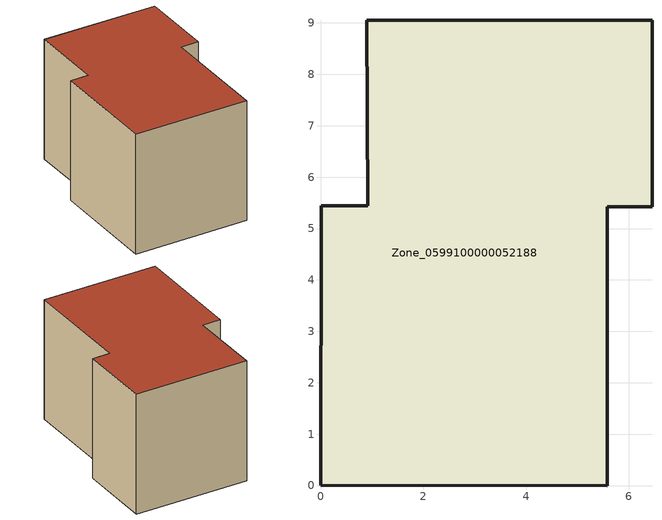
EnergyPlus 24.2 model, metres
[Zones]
Zone_0599100000052188
 floor ground (C_G): 0.02,5.44 0.92,5.44 0.9,9.05 6.45,9.05 6.45,5.42 5.58,5.42 5.58,0 0,0.01 z0
 wall outside (C_F): 0.92,5.44 0.02,5.44 0,0.01 5.58,0 5.58,5.42 6.45,5.42 6.45,9.05 0.9,9.05 0.92,5.44 z0:5.94
 roof outside (C_R): 6.45,9.05 0.9,9.05 0.92,5.44 0.02,5.44 0,0.01 5.58,0 5.58,5.42 6.45,5.42 z5.94
[BUILDING]
Pand.0599100000052188: North Axis=0; Terrain=City; Loads Convergence Tolerance Value=0.04; Temperature Convergence Tolerance Value=0.4; Solar Distribution=FullExterior; Maximum Number of Warmup Days=25; Minimum Number of Warmup Days=1
[Site:Location]
Rotterdam.The.Hague.AP_ZH_NLD Design_Conditions: Latitude=51.96; Longitude=4.45; Time Zone=1; Elevation=-4.5
[SITE:GROUNDTEMPERATURE:BUILDINGSURFACE]
18, 18, 18, 18, 18, 18, 18, 18, 18, 18, 18, 18
[MATERIAL] Thermal Absorptance=0.9; Solar Absorptance=0.7; Visible Absorptance=0.7
Name | Roughness | Thickness | Conductivity | Density | Specific Heat
G.TC.1946-1964 | MediumSmooth | 0.15 | 1 | 540 | 1210
F.TC.1946-1964 | Rough | 0.3 | 0.857143 | 1920 | 840
R.TC.1946-1964 | MediumRough | 0.2 | 0.235294 | 1500 | 1000
[CONSTRUCTION]
C_G: G.TC.1946-1964
C_F: F.TC.1946-1964
C_R: R.TC.1946-1964
[ZONE]
Zone_0599100000052188: Type=1; Multiplier=1; Ceiling Height=Autocalculate; Volume=Autocalculate; Floor Area=autocalculate; Part of Total Floor Area=Yes
[ZONEINFILTRATION:DESIGNFLOWRATE]
Infil_Zone_0599100000052188: Zone or ZoneList or Space or SpaceList=Zone_0599100000052188; Schedule=AlwaysOn; Design Flow Rate Calculation Method=Flow/Area; Flow Rate per Floor Area=0.003; Constant Term Coefficient=1; Temperature Term Coefficient=0; Velocity Term Coefficient=0; Velocity Squared Term Coefficient=0
[HVACTEMPLATE:ZONE:IDEALLOADSAIRSYSTEM]
Zone_0599100000052188: Maximum Heating Supply Air Temperature=50; Minimum Cooling Supply Air Temperature=13; Maximum Heating Supply Air Humidity Ratio=0.0156; Minimum Cooling Supply Air Humidity Ratio=0.0077; Heating Limit=NoLimit; Cooling Limit=NoLimit; Dehumidification Control Type=ConstantSensibleHeatRatio; Cooling Sensible Heat Ratio=0.7; Dehumidification Setpoint=60; Humidification Control Type=None; Humidification Setpoint=30; Outdoor Air Method=None; Outdoor Air Flow Rate per Person=0.00944; Outdoor Air Flow Rate per Zone Floor Area=0; Outdoor Air Flow Rate per Zone=0; Demand Controlled Ventilation Type=None; Outdoor Air Economizer Type=NoEconomizer; Heat Recovery Type=None; Sensible Heat Recovery Effectiveness=0.7; Latent Heat Recovery Effectiveness=0.65
[ZONECONTROL:THERMOSTAT]
ThermostatControl_Zone_0599100000052188: Zone or ZoneList=Zone_0599100000052188; Control Type Schedule=DualSetpointControlType; Control 1=Thermostat_Zone_0599100000052188; Temperature Difference Between Cutout And Setpoint=0
[THERMOSTATSETPOINT:DUALSETPOINT]
Thermostat_Zone_0599100000052188: Heating Setpoint Temperature Schedule=HeatingSetpoint_Zone_0599100000052188; Cooling Setpoint Temperature Schedule=CoolingSetpoint_Zone_0599100000052188
[SCHEDULE:COMPACT]
HeatingSetpoint_Zone_0599100000052188: Through: 12/31, For: AllDays, Until: 24:00, 21
CoolingSetpoint_Zone_0599100000052188: Through: 12/31, For: AllDays, Until: 24:00, 24
DualSetpointControlType: Through: 12/31, For: AllDays, Until: 24:00, 4
AlwaysOn: Through: 12/31, For: AllDays, Until: 24:00, 1
